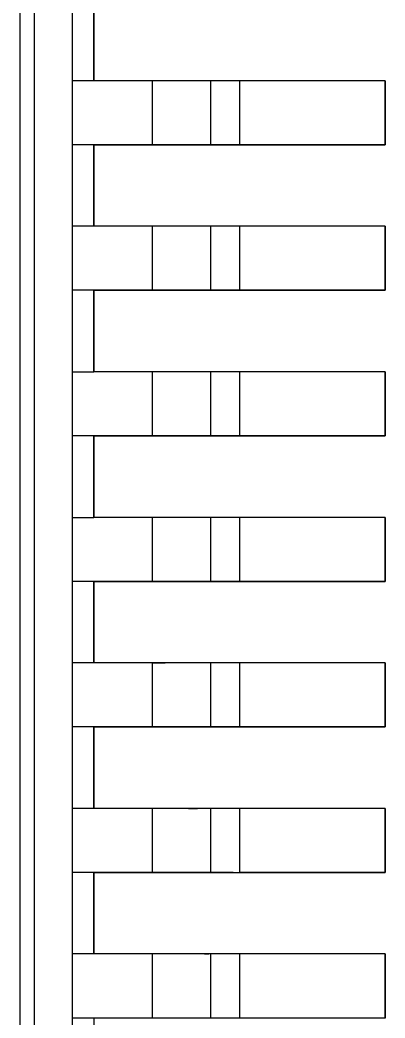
# Model space of a CAD drawing. Header units: inches. Extents: x 5 to 589, y -420 to -5.
# Drawn here: x 445.17 to 447.67, y -104.92 to -98.06 of the extents above; entities that cross this region are included whole.
import ezdxf

# ---------------------------------------------------------------- set-up
doc = ezdxf.new("R2010")
doc.units = ezdxf.units.IN
doc.header["$MEASUREMENT"] = 0

msp = doc.modelspace()

# ---------------------------------------------------------------- linework, layer by layer
at = {"color": 7, "true_color": 0xffffff}
for p, q in [((445.2645, -94.7512), (445.2645, -113.6432)), ((445.1665, -94.7932), (445.1665, -113.6012)), ((445.5245, -97.9172), (445.5245, -98.4772)), ((445.6745, -98.4772), (445.6745, -97.9172)), ((445.6745, -97.9172), (445.6745, -98.4772)), ((445.5245, -98.4772), (445.5245, -98.9172)), ((445.6745, -98.4772), (445.5245, -98.4772)), ((447.6745, -98.4772), (445.6745, -98.4772)), ((446.0745, -98.4772), (445.6745, -98.4772)), ((446.1645, -98.4772), (446.0745, -98.4772)), ((446.0745, -98.4772), (446.0745, -98.9172)), ((446.2485, -98.4772), (446.1645, -98.4772)), ((446.3245, -98.4772), (446.2485, -98.4772)), ((446.3865, -98.4772), (446.3245, -98.4772)), ((446.4345, -98.4772), (446.3865, -98.4772)), ((446.4645, -98.4772), (446.4345, -98.4772)), ((446.4745, -98.4772), (446.4645, -98.4772)), ((446.4745, -98.4772), (446.4745, -98.9172)), ((446.4805, -98.4772), (446.4745, -98.4772)), ((446.4945, -98.4772), (446.4805, -98.4772)), ((446.5185, -98.4772), (446.4945, -98.4772)), ((446.5505, -98.4772), (446.5185, -98.4772)), ((446.5885, -98.4772), (446.5505, -98.4772)), ((446.6305, -98.4772), (446.5885, -98.4772)), ((446.6745, -98.4772), (446.6305, -98.4772)), ((447.6745, -98.4772), (446.6745, -98.4772)), ((446.6745, -98.4772), (446.6745, -98.9172)), ((447.6745, -98.9172), (447.6745, -98.4772)), ((447.6745, -98.4772), (447.6745, -98.9172)), ((445.5245, -98.9172), (445.5245, -99.4772)), ((445.6745, -98.9172), (445.5245, -98.9172)), ((445.6745, -99.4772), (445.6745, -98.9172)), ((445.6745, -98.9172), (447.6745, -98.9172)), ((446.0745, -98.9172), (445.6745, -98.9172)), ((445.6745, -98.9172), (445.6745, -99.4772)), ((446.1645, -98.9172), (446.0745, -98.9172)), ((446.2485, -98.9172), (446.1645, -98.9172)), ((446.3245, -98.9172), (446.2485, -98.9172)), ((446.3865, -98.9172), (446.3245, -98.9172)), ((446.4345, -98.9172), (446.3865, -98.9172)), ((446.4645, -98.9172), (446.4345, -98.9172)), ((446.4745, -98.9172), (446.4645, -98.9172)), ((446.4805, -98.9172), (446.4745, -98.9172)), ((446.4945, -98.9172), (446.4805, -98.9172)), ((446.5185, -98.9172), (446.4945, -98.9172)), ((446.5505, -98.9172), (446.5185, -98.9172)), ((446.5885, -98.9172), (446.5505, -98.9172)), ((446.6305, -98.9172), (446.5885, -98.9172)), ((446.6745, -98.9172), (446.6305, -98.9172)), ((447.6745, -98.9172), (446.6745, -98.9172)), ((445.5245, -99.4772), (445.5245, -99.9172)), ((445.6745, -99.4772), (445.5245, -99.4772)), ((447.6745, -99.4772), (445.6745, -99.4772)), ((446.0745, -99.4772), (445.6745, -99.4772)), ((446.1645, -99.4772), (446.0745, -99.4772)), ((446.0745, -99.4772), (446.0745, -99.9172)), ((446.2485, -99.4772), (446.1645, -99.4772)), ((446.3245, -99.4772), (446.2485, -99.4772)), ((446.3865, -99.4772), (446.3245, -99.4772)), ((446.4345, -99.4772), (446.3865, -99.4772)), ((446.4645, -99.4772), (446.4345, -99.4772)), ((446.4745, -99.4772), (446.4645, -99.4772)), ((446.4745, -99.4772), (446.4745, -99.9172)), ((446.4805, -99.4772), (446.4745, -99.4772)), ((446.4945, -99.4772), (446.4805, -99.4772)), ((446.5185, -99.4772), (446.4945, -99.4772)), ((446.5505, -99.4772), (446.5185, -99.4772)), ((446.5885, -99.4772), (446.5505, -99.4772)), ((446.6305, -99.4772), (446.5885, -99.4772)), ((446.6745, -99.4772), (446.6305, -99.4772)), ((447.6745, -99.4772), (446.6745, -99.4772)), ((446.6745, -99.4772), (446.6745, -99.9172)), ((447.6745, -99.9172), (447.6745, -99.4772)), ((447.6745, -99.4772), (447.6745, -99.9172)), ((445.5245, -99.9172), (445.5245, -100.4772)), ((445.6745, -99.9172), (445.5245, -99.9172)), ((445.6745, -100.4772), (445.6745, -99.9172)), ((445.6745, -99.9172), (447.6745, -99.9172)), ((446.0745, -99.9172), (445.6745, -99.9172)), ((445.6745, -99.9172), (445.6745, -100.4772)), ((446.1645, -99.9172), (446.0745, -99.9172)), ((446.2485, -99.9172), (446.1645, -99.9172)), ((446.3245, -99.9172), (446.2485, -99.9172)), ((446.3865, -99.9172), (446.3245, -99.9172)), ((446.4345, -99.9172), (446.3865, -99.9172)), ((446.4645, -99.9172), (446.4345, -99.9172)), ((446.4745, -99.9172), (446.4645, -99.9172)), ((446.4805, -99.9172), (446.4745, -99.9172)), ((446.4945, -99.9172), (446.4805, -99.9172)), ((446.5185, -99.9172), (446.4945, -99.9172)), ((446.5505, -99.9172), (446.5185, -99.9172)), ((446.5885, -99.9172), (446.5505, -99.9172)), ((446.6305, -99.9172), (446.5885, -99.9172)), ((446.6745, -99.9172), (446.6305, -99.9172)), ((447.6745, -99.9172), (446.6745, -99.9172)), ((445.5245, -100.4772), (445.5245, -100.9172)), ((445.5245, -100.4772), (445.6745, -100.4772)), ((447.6745, -100.4772), (445.6745, -100.4772)), ((446.0745, -100.4772), (445.6745, -100.4772)), ((446.1645, -100.4772), (446.0745, -100.4772)), ((446.0745, -100.4772), (446.0745, -100.9172)), ((446.2485, -100.4772), (446.1645, -100.4772)), ((446.3245, -100.4772), (446.2485, -100.4772)), ((446.3865, -100.4772), (446.3245, -100.4772)), ((446.4345, -100.4772), (446.3865, -100.4772)), ((446.4645, -100.4772), (446.4345, -100.4772)), ((446.4745, -100.4772), (446.4645, -100.4772)), ((446.4745, -100.4772), (446.4745, -100.9172)), ((446.4805, -100.4772), (446.4745, -100.4772)), ((446.4945, -100.4772), (446.4805, -100.4772)), ((446.5185, -100.4772), (446.4945, -100.4772)), ((446.5505, -100.4772), (446.5185, -100.4772)), ((446.5885, -100.4772), (446.5505, -100.4772)), ((446.6305, -100.4772), (446.5885, -100.4772)), ((446.6745, -100.4772), (446.6305, -100.4772)), ((447.6745, -100.4772), (446.6745, -100.4772)), ((446.6745, -100.4772), (446.6745, -100.9172)), ((447.6745, -100.9172), (447.6745, -100.4772)), ((447.6745, -100.4772), (447.6745, -100.9172)), ((445.5245, -100.9172), (445.5245, -101.4772)), ((445.6745, -100.9172), (445.5245, -100.9172)), ((445.6745, -101.4772), (445.6745, -100.9172)), ((445.6745, -100.9172), (447.6745, -100.9172)), ((446.0745, -100.9172), (445.6745, -100.9172)), ((445.6745, -100.9172), (445.6745, -101.4772)), ((446.1645, -100.9172), (446.0745, -100.9172)), ((446.2485, -100.9172), (446.1645, -100.9172)), ((446.3245, -100.9172), (446.2485, -100.9172)), ((446.3865, -100.9172), (446.3245, -100.9172)), ((446.4345, -100.9172), (446.3865, -100.9172)), ((446.4645, -100.9172), (446.4345, -100.9172)), ((446.4745, -100.9172), (446.4645, -100.9172)), ((446.4805, -100.9172), (446.4745, -100.9172)), ((446.4945, -100.9172), (446.4805, -100.9172)), ((446.5185, -100.9172), (446.4945, -100.9172)), ((446.5505, -100.9172), (446.5185, -100.9172)), ((446.5885, -100.9172), (446.5505, -100.9172)), ((446.6305, -100.9172), (446.5885, -100.9172)), ((446.6745, -100.9172), (446.6305, -100.9172)), ((447.6745, -100.9172), (446.6745, -100.9172)), ((445.5245, -101.4772), (445.5245, -101.9172)), ((445.5245, -101.4772), (445.6745, -101.4772)), ((447.6745, -101.4772), (445.6745, -101.4772)), ((446.0745, -101.4772), (445.6745, -101.4772)), ((446.1645, -101.4772), (446.0745, -101.4772)), ((446.0745, -101.4772), (446.0745, -101.9172)), ((446.2485, -101.4772), (446.1645, -101.4772)), ((446.3245, -101.4772), (446.2485, -101.4772)), ((446.3865, -101.4772), (446.3245, -101.4772)), ((446.4345, -101.4772), (446.3865, -101.4772)), ((446.4645, -101.4772), (446.4345, -101.4772)), ((446.4745, -101.4772), (446.4645, -101.4772)), ((446.4745, -101.4772), (446.4745, -101.9172)), ((446.4805, -101.4772), (446.4745, -101.4772)), ((446.4945, -101.4772), (446.4805, -101.4772)), ((446.5185, -101.4772), (446.4945, -101.4772)), ((446.5505, -101.4772), (446.5185, -101.4772)), ((446.5885, -101.4772), (446.5505, -101.4772)), ((446.6305, -101.4772), (446.5885, -101.4772)), ((446.6745, -101.4772), (446.6305, -101.4772)), ((447.6745, -101.4772), (446.6745, -101.4772)), ((446.6745, -101.4772), (446.6745, -101.9172)), ((447.6745, -101.9172), (447.6745, -101.4772)), ((447.6745, -101.4772), (447.6745, -101.9172)), ((445.5245, -101.9172), (445.5245, -102.4772)), ((445.6745, -101.9172), (445.5245, -101.9172)), ((445.6745, -102.4772), (445.6745, -101.9172)), ((445.6745, -101.9172), (447.6745, -101.9172)), ((446.0745, -101.9172), (445.6745, -101.9172)), ((445.6745, -101.9172), (445.6745, -102.4772)), ((446.1645, -101.9172), (446.0745, -101.9172)), ((446.2485, -101.9172), (446.1645, -101.9172)), ((446.3245, -101.9172), (446.2485, -101.9172)), ((446.3865, -101.9172), (446.3245, -101.9172)), ((446.4345, -101.9172), (446.3865, -101.9172)), ((446.4645, -101.9172), (446.4345, -101.9172)), ((446.4745, -101.9172), (446.4645, -101.9172)), ((446.4805, -101.9172), (446.4745, -101.9172)), ((446.4945, -101.9172), (446.4805, -101.9172)), ((446.5185, -101.9172), (446.4945, -101.9172)), ((446.5505, -101.9172), (446.5185, -101.9172)), ((446.5885, -101.9172), (446.5505, -101.9172)), ((446.6305, -101.9172), (446.5885, -101.9172)), ((446.6745, -101.9172), (446.6305, -101.9172)), ((447.6745, -101.9172), (446.6745, -101.9172)), ((445.5245, -102.4772), (445.5245, -102.9172)), ((445.6745, -102.4772), (445.5245, -102.4772)), ((447.6745, -102.4772), (445.6745, -102.4772)), ((446.0745, -102.4772), (445.6745, -102.4772)), ((446.0745, -102.4772), (446.1645, -102.4772)), ((446.0745, -102.4772), (446.0745, -102.9172)), ((446.2485, -102.4772), (446.1645, -102.4772)), ((446.3245, -102.4772), (446.2485, -102.4772)), ((446.3865, -102.4772), (446.3245, -102.4772)), ((446.4345, -102.4772), (446.3865, -102.4772)), ((446.4645, -102.4772), (446.4345, -102.4772)), ((446.4745, -102.4772), (446.4645, -102.4772)), ((446.4745, -102.4772), (446.4745, -102.9172)), ((446.4805, -102.4772), (446.4745, -102.4772)), ((446.4945, -102.4772), (446.4805, -102.4772)), ((446.5185, -102.4772), (446.4945, -102.4772)), ((446.5505, -102.4772), (446.5185, -102.4772)), ((446.5885, -102.4772), (446.5505, -102.4772)), ((446.6305, -102.4772), (446.5885, -102.4772)), ((446.6745, -102.4772), (446.6305, -102.4772)), ((447.6745, -102.4772), (446.6745, -102.4772)), ((446.6745, -102.4772), (446.6745, -102.9172)), ((447.6745, -102.9172), (447.6745, -102.4772)), ((447.6745, -102.4772), (447.6745, -102.9172)), ((445.5245, -102.9172), (445.5245, -103.4772)), ((445.6745, -102.9172), (445.5245, -102.9172)), ((445.6745, -103.4772), (445.6745, -102.9172)), ((445.6745, -102.9172), (447.6745, -102.9172)), ((446.0745, -102.9172), (445.6745, -102.9172)), ((445.6745, -102.9172), (445.6745, -103.4772)), ((446.1645, -102.9172), (446.0745, -102.9172)), ((446.2485, -102.9172), (446.1645, -102.9172)), ((446.3245, -102.9172), (446.2485, -102.9172)), ((446.3865, -102.9172), (446.3245, -102.9172)), ((446.4345, -102.9172), (446.3865, -102.9172)), ((446.4645, -102.9172), (446.4345, -102.9172)), ((446.4745, -102.9172), (446.4645, -102.9172)), ((446.4805, -102.9172), (446.4745, -102.9172)), ((446.4945, -102.9172), (446.4805, -102.9172)), ((446.5185, -102.9172), (446.4945, -102.9172)), ((446.5505, -102.9172), (446.5185, -102.9172)), ((446.5885, -102.9172), (446.5505, -102.9172)), ((446.6305, -102.9172), (446.5885, -102.9172)), ((446.6745, -102.9172), (446.6305, -102.9172)), ((447.6745, -102.9172), (446.6745, -102.9172)), ((445.5245, -103.4772), (445.5245, -103.9172)), ((445.6745, -103.4772), (445.5245, -103.4772)), ((447.6745, -103.4772), (445.6745, -103.4772)), ((446.0745, -103.4772), (445.6745, -103.4772)), ((446.1645, -103.4772), (446.0745, -103.4772)), ((446.0745, -103.4772), (446.0745, -103.9172)), ((446.2485, -103.4772), (446.1645, -103.4772)), ((446.3245, -103.4772), (446.2485, -103.4772)), ((446.3245, -103.4772), (446.3865, -103.4772)), ((446.4345, -103.4772), (446.3865, -103.4772)), ((446.4645, -103.4772), (446.4345, -103.4772)), ((446.4745, -103.4772), (446.4645, -103.4772)), ((446.4745, -103.4772), (446.4745, -103.9172)), ((446.4805, -103.4772), (446.4745, -103.4772)), ((446.4945, -103.4772), (446.4805, -103.4772)), ((446.5185, -103.4772), (446.4945, -103.4772)), ((446.5505, -103.4772), (446.5185, -103.4772)), ((446.5885, -103.4772), (446.5505, -103.4772)), ((446.6305, -103.4772), (446.5885, -103.4772)), ((446.6745, -103.4772), (446.6305, -103.4772)), ((447.6745, -103.4772), (446.6745, -103.4772)), ((446.6745, -103.4772), (446.6745, -103.9172)), ((447.6745, -103.9172), (447.6745, -103.4772)), ((447.6745, -103.4772), (447.6745, -103.9172)), ((445.5245, -103.9172), (445.5245, -104.4772)), ((445.6745, -103.9172), (445.5245, -103.9172)), ((445.6745, -104.4772), (445.6745, -103.9172)), ((445.6745, -103.9172), (447.6745, -103.9172)), ((446.0745, -103.9172), (445.6745, -103.9172)), ((445.6745, -103.9172), (445.6745, -104.4772)), ((446.1645, -103.9172), (446.0745, -103.9172)), ((446.2485, -103.9172), (446.1645, -103.9172)), ((446.3245, -103.9172), (446.2485, -103.9172)), ((446.3865, -103.9172), (446.3245, -103.9172)), ((446.4345, -103.9172), (446.3865, -103.9172)), ((446.4645, -103.9172), (446.4345, -103.9172)), ((446.4745, -103.9172), (446.4645, -103.9172)), ((446.4805, -103.9172), (446.4745, -103.9172)), ((446.4945, -103.9172), (446.4805, -103.9172)), ((446.5185, -103.9172), (446.4945, -103.9172)), ((446.5505, -103.9172), (446.5185, -103.9172)), ((446.5885, -103.9172), (446.5505, -103.9172)), ((446.6305, -103.9172), (446.5885, -103.9172)), ((446.6305, -103.9172), (446.6745, -103.9172)), ((447.6745, -103.9172), (446.6745, -103.9172)), ((445.5245, -104.4772), (445.5245, -104.9172)), ((445.6745, -104.4772), (445.5245, -104.4772)), ((447.6745, -104.4772), (445.6745, -104.4772)), ((446.0745, -104.4772), (445.6745, -104.4772)), ((446.1645, -104.4772), (446.0745, -104.4772)), ((446.0745, -104.4772), (446.0745, -104.9172)), ((446.2485, -104.4772), (446.1645, -104.4772)), ((446.3245, -104.4772), (446.2485, -104.4772)), ((446.3865, -104.4772), (446.3245, -104.4772)), ((446.4345, -104.4772), (446.3865, -104.4772)), ((446.4345, -104.4772), (446.4645, -104.4772)), ((446.4745, -104.4772), (446.4645, -104.4772)), ((446.4745, -104.4772), (446.4745, -104.9172)), ((446.4805, -104.4772), (446.4745, -104.4772)), ((446.4945, -104.4772), (446.4805, -104.4772)), ((446.5185, -104.4772), (446.4945, -104.4772)), ((446.5505, -104.4772), (446.5185, -104.4772)), ((446.5885, -104.4772), (446.5505, -104.4772)), ((446.6305, -104.4772), (446.5885, -104.4772)), ((446.6745, -104.4772), (446.6305, -104.4772)), ((447.6745, -104.4772), (446.6745, -104.4772)), ((446.6745, -104.4772), (446.6745, -104.9172)), ((447.6745, -104.9172), (447.6745, -104.4772)), ((447.6745, -104.4772), (447.6745, -104.9172)), ((445.5245, -104.9172), (445.5245, -105.4772)), ((445.6745, -104.9172), (445.5245, -104.9172)), ((446.0745, -104.9172), (445.6745, -104.9172)), ((445.6745, -104.9172), (445.6745, -105.4772)), ((446.1645, -104.9172), (446.0745, -104.9172)), ((446.2485, -104.9172), (446.1645, -104.9172)), ((446.3245, -104.9172), (446.2485, -104.9172)), ((446.3865, -104.9172), (446.3245, -104.9172)), ((446.4345, -104.9172), (446.3865, -104.9172)), ((446.4645, -104.9172), (446.4345, -104.9172)), ((446.4745, -104.9172), (446.4645, -104.9172)), ((446.4805, -104.9172), (446.4745, -104.9172)), ((446.4945, -104.9172), (446.4805, -104.9172)), ((446.5185, -104.9172), (446.4945, -104.9172)), ((446.5505, -104.9172), (446.5185, -104.9172)), ((446.5885, -104.9172), (446.5505, -104.9172)), ((446.6305, -104.9172), (446.5885, -104.9172)), ((446.6745, -104.9172), (446.6305, -104.9172)), ((447.6745, -104.9172), (446.6745, -104.9172))]:
    msp.add_line(p, q, dxfattribs=at)
at = {"color": 18, "true_color": 0x000000}
for p, q in [((445.2645, -94.7512), (445.2645, -113.6432)), ((445.1665, -94.7932), (445.1665, -113.6012)), ((445.5245, -97.9172), (445.5245, -98.4772)), ((445.6745, -98.4772), (445.6745, -97.9172)), ((445.6745, -97.9172), (445.6745, -98.4772)), ((445.5245, -98.4772), (445.5245, -98.9172)), ((445.6745, -98.4772), (445.5245, -98.4772)), ((447.6745, -98.4772), (445.6745, -98.4772)), ((446.0745, -98.4772), (445.6745, -98.4772)), ((446.1645, -98.4772), (446.0745, -98.4772)), ((446.0745, -98.4772), (446.0745, -98.9172)), ((446.2485, -98.4772), (446.1645, -98.4772)), ((446.3245, -98.4772), (446.2485, -98.4772)), ((446.3865, -98.4772), (446.3245, -98.4772)), ((446.4345, -98.4772), (446.3865, -98.4772)), ((446.4645, -98.4772), (446.4345, -98.4772)), ((446.4745, -98.4772), (446.4645, -98.4772)), ((446.4745, -98.4772), (446.4745, -98.9172)), ((446.4805, -98.4772), (446.4745, -98.4772)), ((446.4945, -98.4772), (446.4805, -98.4772)), ((446.5185, -98.4772), (446.4945, -98.4772)), ((446.5505, -98.4772), (446.5185, -98.4772)), ((446.5885, -98.4772), (446.5505, -98.4772)), ((446.6305, -98.4772), (446.5885, -98.4772)), ((446.6745, -98.4772), (446.6305, -98.4772)), ((447.6745, -98.4772), (446.6745, -98.4772)), ((446.6745, -98.4772), (446.6745, -98.9172)), ((447.6745, -98.9172), (447.6745, -98.4772)), ((447.6745, -98.4772), (447.6745, -98.9172)), ((445.5245, -98.9172), (445.5245, -99.4772)), ((445.6745, -98.9172), (445.5245, -98.9172)), ((445.6745, -99.4772), (445.6745, -98.9172)), ((445.6745, -98.9172), (447.6745, -98.9172)), ((446.0745, -98.9172), (445.6745, -98.9172)), ((445.6745, -98.9172), (445.6745, -99.4772)), ((446.1645, -98.9172), (446.0745, -98.9172)), ((446.2485, -98.9172), (446.1645, -98.9172)), ((446.3245, -98.9172), (446.2485, -98.9172)), ((446.3865, -98.9172), (446.3245, -98.9172)), ((446.4345, -98.9172), (446.3865, -98.9172)), ((446.4645, -98.9172), (446.4345, -98.9172)), ((446.4745, -98.9172), (446.4645, -98.9172)), ((446.4805, -98.9172), (446.4745, -98.9172)), ((446.4945, -98.9172), (446.4805, -98.9172)), ((446.5185, -98.9172), (446.4945, -98.9172)), ((446.5505, -98.9172), (446.5185, -98.9172)), ((446.5885, -98.9172), (446.5505, -98.9172)), ((446.6305, -98.9172), (446.5885, -98.9172)), ((446.6745, -98.9172), (446.6305, -98.9172)), ((447.6745, -98.9172), (446.6745, -98.9172)), ((445.5245, -99.4772), (445.5245, -99.9172)), ((445.6745, -99.4772), (445.5245, -99.4772)), ((447.6745, -99.4772), (445.6745, -99.4772)), ((446.0745, -99.4772), (445.6745, -99.4772)), ((446.1645, -99.4772), (446.0745, -99.4772)), ((446.0745, -99.4772), (446.0745, -99.9172)), ((446.2485, -99.4772), (446.1645, -99.4772)), ((446.3245, -99.4772), (446.2485, -99.4772)), ((446.3865, -99.4772), (446.3245, -99.4772)), ((446.4345, -99.4772), (446.3865, -99.4772)), ((446.4645, -99.4772), (446.4345, -99.4772)), ((446.4745, -99.4772), (446.4645, -99.4772)), ((446.4745, -99.4772), (446.4745, -99.9172)), ((446.4805, -99.4772), (446.4745, -99.4772)), ((446.4945, -99.4772), (446.4805, -99.4772)), ((446.5185, -99.4772), (446.4945, -99.4772)), ((446.5505, -99.4772), (446.5185, -99.4772)), ((446.5885, -99.4772), (446.5505, -99.4772)), ((446.6305, -99.4772), (446.5885, -99.4772)), ((446.6745, -99.4772), (446.6305, -99.4772)), ((447.6745, -99.4772), (446.6745, -99.4772)), ((446.6745, -99.4772), (446.6745, -99.9172)), ((447.6745, -99.9172), (447.6745, -99.4772)), ((447.6745, -99.4772), (447.6745, -99.9172)), ((445.5245, -99.9172), (445.5245, -100.4772)), ((445.6745, -99.9172), (445.5245, -99.9172)), ((445.6745, -100.4772), (445.6745, -99.9172)), ((445.6745, -99.9172), (447.6745, -99.9172)), ((446.0745, -99.9172), (445.6745, -99.9172)), ((445.6745, -99.9172), (445.6745, -100.4772)), ((446.1645, -99.9172), (446.0745, -99.9172)), ((446.2485, -99.9172), (446.1645, -99.9172)), ((446.3245, -99.9172), (446.2485, -99.9172)), ((446.3865, -99.9172), (446.3245, -99.9172)), ((446.4345, -99.9172), (446.3865, -99.9172)), ((446.4645, -99.9172), (446.4345, -99.9172)), ((446.4745, -99.9172), (446.4645, -99.9172)), ((446.4805, -99.9172), (446.4745, -99.9172)), ((446.4945, -99.9172), (446.4805, -99.9172)), ((446.5185, -99.9172), (446.4945, -99.9172)), ((446.5505, -99.9172), (446.5185, -99.9172)), ((446.5885, -99.9172), (446.5505, -99.9172)), ((446.6305, -99.9172), (446.5885, -99.9172)), ((446.6745, -99.9172), (446.6305, -99.9172)), ((447.6745, -99.9172), (446.6745, -99.9172)), ((445.5245, -100.4772), (445.5245, -100.9172)), ((445.5245, -100.4772), (445.6745, -100.4772)), ((447.6745, -100.4772), (445.6745, -100.4772)), ((446.0745, -100.4772), (445.6745, -100.4772)), ((446.1645, -100.4772), (446.0745, -100.4772)), ((446.0745, -100.4772), (446.0745, -100.9172)), ((446.2485, -100.4772), (446.1645, -100.4772)), ((446.3245, -100.4772), (446.2485, -100.4772)), ((446.3865, -100.4772), (446.3245, -100.4772)), ((446.4345, -100.4772), (446.3865, -100.4772)), ((446.4645, -100.4772), (446.4345, -100.4772)), ((446.4745, -100.4772), (446.4645, -100.4772)), ((446.4745, -100.4772), (446.4745, -100.9172)), ((446.4805, -100.4772), (446.4745, -100.4772)), ((446.4945, -100.4772), (446.4805, -100.4772)), ((446.5185, -100.4772), (446.4945, -100.4772)), ((446.5505, -100.4772), (446.5185, -100.4772)), ((446.5885, -100.4772), (446.5505, -100.4772)), ((446.6305, -100.4772), (446.5885, -100.4772)), ((446.6745, -100.4772), (446.6305, -100.4772)), ((447.6745, -100.4772), (446.6745, -100.4772)), ((446.6745, -100.4772), (446.6745, -100.9172)), ((447.6745, -100.9172), (447.6745, -100.4772)), ((447.6745, -100.4772), (447.6745, -100.9172)), ((445.5245, -100.9172), (445.5245, -101.4772)), ((445.6745, -100.9172), (445.5245, -100.9172)), ((445.6745, -101.4772), (445.6745, -100.9172)), ((445.6745, -100.9172), (447.6745, -100.9172)), ((446.0745, -100.9172), (445.6745, -100.9172)), ((445.6745, -100.9172), (445.6745, -101.4772)), ((446.1645, -100.9172), (446.0745, -100.9172)), ((446.2485, -100.9172), (446.1645, -100.9172)), ((446.3245, -100.9172), (446.2485, -100.9172)), ((446.3865, -100.9172), (446.3245, -100.9172)), ((446.4345, -100.9172), (446.3865, -100.9172)), ((446.4645, -100.9172), (446.4345, -100.9172)), ((446.4745, -100.9172), (446.4645, -100.9172)), ((446.4805, -100.9172), (446.4745, -100.9172)), ((446.4945, -100.9172), (446.4805, -100.9172)), ((446.5185, -100.9172), (446.4945, -100.9172)), ((446.5505, -100.9172), (446.5185, -100.9172)), ((446.5885, -100.9172), (446.5505, -100.9172)), ((446.6305, -100.9172), (446.5885, -100.9172)), ((446.6745, -100.9172), (446.6305, -100.9172)), ((447.6745, -100.9172), (446.6745, -100.9172)), ((445.5245, -101.4772), (445.5245, -101.9172)), ((445.5245, -101.4772), (445.6745, -101.4772)), ((447.6745, -101.4772), (445.6745, -101.4772)), ((446.0745, -101.4772), (445.6745, -101.4772)), ((446.1645, -101.4772), (446.0745, -101.4772)), ((446.0745, -101.4772), (446.0745, -101.9172)), ((446.2485, -101.4772), (446.1645, -101.4772)), ((446.3245, -101.4772), (446.2485, -101.4772)), ((446.3865, -101.4772), (446.3245, -101.4772)), ((446.4345, -101.4772), (446.3865, -101.4772)), ((446.4645, -101.4772), (446.4345, -101.4772)), ((446.4745, -101.4772), (446.4645, -101.4772)), ((446.4745, -101.4772), (446.4745, -101.9172)), ((446.4805, -101.4772), (446.4745, -101.4772)), ((446.4945, -101.4772), (446.4805, -101.4772)), ((446.5185, -101.4772), (446.4945, -101.4772)), ((446.5505, -101.4772), (446.5185, -101.4772)), ((446.5885, -101.4772), (446.5505, -101.4772)), ((446.6305, -101.4772), (446.5885, -101.4772)), ((446.6745, -101.4772), (446.6305, -101.4772)), ((447.6745, -101.4772), (446.6745, -101.4772)), ((446.6745, -101.4772), (446.6745, -101.9172)), ((447.6745, -101.9172), (447.6745, -101.4772)), ((447.6745, -101.4772), (447.6745, -101.9172)), ((445.5245, -101.9172), (445.5245, -102.4772)), ((445.6745, -101.9172), (445.5245, -101.9172)), ((445.6745, -102.4772), (445.6745, -101.9172)), ((445.6745, -101.9172), (447.6745, -101.9172)), ((446.0745, -101.9172), (445.6745, -101.9172)), ((445.6745, -101.9172), (445.6745, -102.4772)), ((446.1645, -101.9172), (446.0745, -101.9172)), ((446.2485, -101.9172), (446.1645, -101.9172)), ((446.3245, -101.9172), (446.2485, -101.9172)), ((446.3865, -101.9172), (446.3245, -101.9172)), ((446.4345, -101.9172), (446.3865, -101.9172)), ((446.4645, -101.9172), (446.4345, -101.9172)), ((446.4745, -101.9172), (446.4645, -101.9172)), ((446.4805, -101.9172), (446.4745, -101.9172)), ((446.4945, -101.9172), (446.4805, -101.9172)), ((446.5185, -101.9172), (446.4945, -101.9172)), ((446.5505, -101.9172), (446.5185, -101.9172)), ((446.5885, -101.9172), (446.5505, -101.9172)), ((446.6305, -101.9172), (446.5885, -101.9172)), ((446.6745, -101.9172), (446.6305, -101.9172)), ((447.6745, -101.9172), (446.6745, -101.9172)), ((445.5245, -102.4772), (445.5245, -102.9172)), ((445.6745, -102.4772), (445.5245, -102.4772)), ((447.6745, -102.4772), (445.6745, -102.4772)), ((446.0745, -102.4772), (445.6745, -102.4772)), ((446.0745, -102.4772), (446.1645, -102.4772)), ((446.0745, -102.4772), (446.0745, -102.9172)), ((446.2485, -102.4772), (446.1645, -102.4772)), ((446.3245, -102.4772), (446.2485, -102.4772)), ((446.3865, -102.4772), (446.3245, -102.4772)), ((446.4345, -102.4772), (446.3865, -102.4772)), ((446.4645, -102.4772), (446.4345, -102.4772)), ((446.4745, -102.4772), (446.4645, -102.4772)), ((446.4745, -102.4772), (446.4745, -102.9172)), ((446.4805, -102.4772), (446.4745, -102.4772)), ((446.4945, -102.4772), (446.4805, -102.4772)), ((446.5185, -102.4772), (446.4945, -102.4772)), ((446.5505, -102.4772), (446.5185, -102.4772)), ((446.5885, -102.4772), (446.5505, -102.4772)), ((446.6305, -102.4772), (446.5885, -102.4772)), ((446.6745, -102.4772), (446.6305, -102.4772)), ((447.6745, -102.4772), (446.6745, -102.4772)), ((446.6745, -102.4772), (446.6745, -102.9172)), ((447.6745, -102.9172), (447.6745, -102.4772)), ((447.6745, -102.4772), (447.6745, -102.9172)), ((445.5245, -102.9172), (445.5245, -103.4772)), ((445.6745, -102.9172), (445.5245, -102.9172)), ((445.6745, -103.4772), (445.6745, -102.9172)), ((445.6745, -102.9172), (447.6745, -102.9172)), ((446.0745, -102.9172), (445.6745, -102.9172)), ((445.6745, -102.9172), (445.6745, -103.4772)), ((446.1645, -102.9172), (446.0745, -102.9172)), ((446.2485, -102.9172), (446.1645, -102.9172)), ((446.3245, -102.9172), (446.2485, -102.9172)), ((446.3865, -102.9172), (446.3245, -102.9172)), ((446.4345, -102.9172), (446.3865, -102.9172)), ((446.4645, -102.9172), (446.4345, -102.9172)), ((446.4745, -102.9172), (446.4645, -102.9172)), ((446.4805, -102.9172), (446.4745, -102.9172)), ((446.4945, -102.9172), (446.4805, -102.9172)), ((446.5185, -102.9172), (446.4945, -102.9172)), ((446.5505, -102.9172), (446.5185, -102.9172)), ((446.5885, -102.9172), (446.5505, -102.9172)), ((446.6305, -102.9172), (446.5885, -102.9172)), ((446.6745, -102.9172), (446.6305, -102.9172)), ((447.6745, -102.9172), (446.6745, -102.9172)), ((445.5245, -103.4772), (445.5245, -103.9172)), ((445.6745, -103.4772), (445.5245, -103.4772)), ((447.6745, -103.4772), (445.6745, -103.4772)), ((446.0745, -103.4772), (445.6745, -103.4772)), ((446.1645, -103.4772), (446.0745, -103.4772)), ((446.0745, -103.4772), (446.0745, -103.9172)), ((446.2485, -103.4772), (446.1645, -103.4772)), ((446.3245, -103.4772), (446.2485, -103.4772)), ((446.3245, -103.4772), (446.3865, -103.4772)), ((446.4345, -103.4772), (446.3865, -103.4772)), ((446.4645, -103.4772), (446.4345, -103.4772)), ((446.4745, -103.4772), (446.4645, -103.4772)), ((446.4745, -103.4772), (446.4745, -103.9172)), ((446.4805, -103.4772), (446.4745, -103.4772)), ((446.4945, -103.4772), (446.4805, -103.4772)), ((446.5185, -103.4772), (446.4945, -103.4772)), ((446.5505, -103.4772), (446.5185, -103.4772)), ((446.5885, -103.4772), (446.5505, -103.4772)), ((446.6305, -103.4772), (446.5885, -103.4772)), ((446.6745, -103.4772), (446.6305, -103.4772)), ((447.6745, -103.4772), (446.6745, -103.4772)), ((446.6745, -103.4772), (446.6745, -103.9172)), ((447.6745, -103.9172), (447.6745, -103.4772)), ((447.6745, -103.4772), (447.6745, -103.9172)), ((445.5245, -103.9172), (445.5245, -104.4772)), ((445.6745, -103.9172), (445.5245, -103.9172)), ((445.6745, -104.4772), (445.6745, -103.9172)), ((445.6745, -103.9172), (447.6745, -103.9172)), ((446.0745, -103.9172), (445.6745, -103.9172)), ((445.6745, -103.9172), (445.6745, -104.4772)), ((446.1645, -103.9172), (446.0745, -103.9172)), ((446.2485, -103.9172), (446.1645, -103.9172)), ((446.3245, -103.9172), (446.2485, -103.9172)), ((446.3865, -103.9172), (446.3245, -103.9172)), ((446.4345, -103.9172), (446.3865, -103.9172)), ((446.4645, -103.9172), (446.4345, -103.9172)), ((446.4745, -103.9172), (446.4645, -103.9172)), ((446.4805, -103.9172), (446.4745, -103.9172)), ((446.4945, -103.9172), (446.4805, -103.9172)), ((446.5185, -103.9172), (446.4945, -103.9172)), ((446.5505, -103.9172), (446.5185, -103.9172)), ((446.5885, -103.9172), (446.5505, -103.9172)), ((446.6305, -103.9172), (446.5885, -103.9172)), ((446.6305, -103.9172), (446.6745, -103.9172)), ((447.6745, -103.9172), (446.6745, -103.9172)), ((445.5245, -104.4772), (445.5245, -104.9172)), ((445.6745, -104.4772), (445.5245, -104.4772)), ((447.6745, -104.4772), (445.6745, -104.4772)), ((446.0745, -104.4772), (445.6745, -104.4772)), ((446.1645, -104.4772), (446.0745, -104.4772)), ((446.0745, -104.4772), (446.0745, -104.9172)), ((446.2485, -104.4772), (446.1645, -104.4772)), ((446.3245, -104.4772), (446.2485, -104.4772)), ((446.3865, -104.4772), (446.3245, -104.4772)), ((446.4345, -104.4772), (446.3865, -104.4772)), ((446.4345, -104.4772), (446.4645, -104.4772)), ((446.4745, -104.4772), (446.4645, -104.4772)), ((446.4745, -104.4772), (446.4745, -104.9172)), ((446.4805, -104.4772), (446.4745, -104.4772)), ((446.4945, -104.4772), (446.4805, -104.4772)), ((446.5185, -104.4772), (446.4945, -104.4772)), ((446.5505, -104.4772), (446.5185, -104.4772)), ((446.5885, -104.4772), (446.5505, -104.4772)), ((446.6305, -104.4772), (446.5885, -104.4772)), ((446.6745, -104.4772), (446.6305, -104.4772)), ((447.6745, -104.4772), (446.6745, -104.4772)), ((446.6745, -104.4772), (446.6745, -104.9172)), ((447.6745, -104.9172), (447.6745, -104.4772)), ((447.6745, -104.4772), (447.6745, -104.9172)), ((445.5245, -104.9172), (445.5245, -105.4772)), ((445.6745, -104.9172), (445.5245, -104.9172)), ((446.0745, -104.9172), (445.6745, -104.9172)), ((445.6745, -104.9172), (445.6745, -105.4772)), ((446.1645, -104.9172), (446.0745, -104.9172)), ((446.2485, -104.9172), (446.1645, -104.9172)), ((446.3245, -104.9172), (446.2485, -104.9172)), ((446.3865, -104.9172), (446.3245, -104.9172)), ((446.4345, -104.9172), (446.3865, -104.9172)), ((446.4645, -104.9172), (446.4345, -104.9172)), ((446.4745, -104.9172), (446.4645, -104.9172)), ((446.4805, -104.9172), (446.4745, -104.9172)), ((446.4945, -104.9172), (446.4805, -104.9172)), ((446.5185, -104.9172), (446.4945, -104.9172)), ((446.5505, -104.9172), (446.5185, -104.9172)), ((446.5885, -104.9172), (446.5505, -104.9172)), ((446.6305, -104.9172), (446.5885, -104.9172)), ((446.6745, -104.9172), (446.6305, -104.9172)), ((447.6745, -104.9172), (446.6745, -104.9172))]:
    msp.add_line(p, q, dxfattribs=at)

doc.saveas('drawing.dxf')
